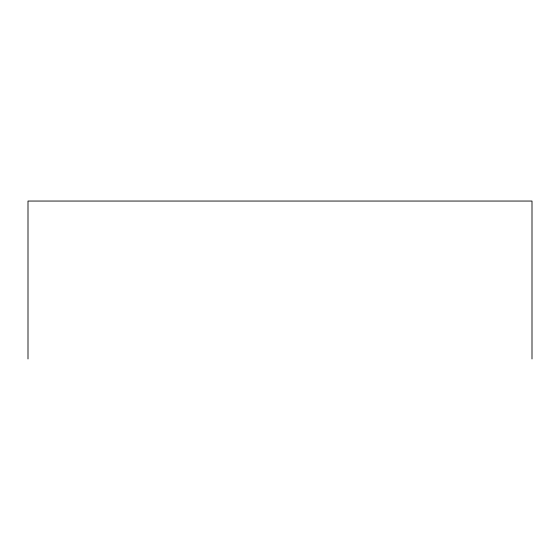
<?xml version="1.0" encoding="UTF-8"?>
<svg xmlns="http://www.w3.org/2000/svg" width="560" height="560" viewBox="0 0 560 560"><rect width="100%" height="100%" fill="white"/><g stroke="black" fill="none" stroke-linecap="round" stroke-linejoin="round"><path stroke-width="0.84" d="M532 358.953L532 201.047L28 201.047L28 358.953"/></g></svg>
